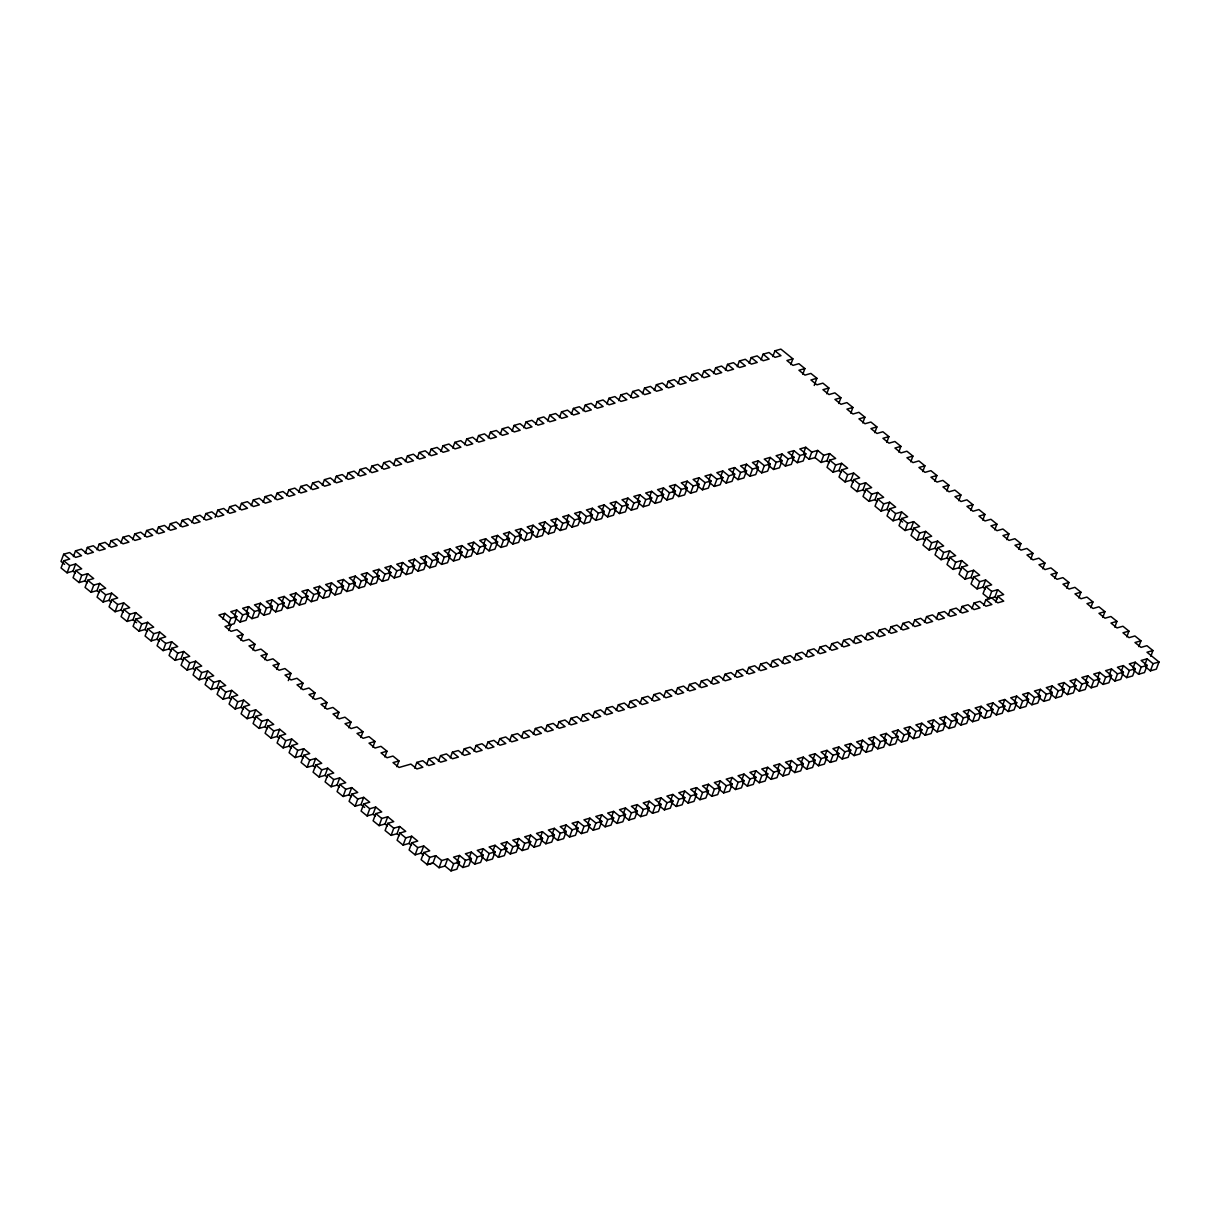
<?xml version="1.0" encoding="UTF-8"?>
<svg xmlns="http://www.w3.org/2000/svg" width="1220" height="1220" viewBox="0 0 1220 1220"><rect width="100%" height="100%" fill="white"/><g stroke="black" fill="none" stroke-linecap="round" stroke-linejoin="round"><path stroke-width="1.5" d="M73.383 556.595L75.518 550.845L81.511 555.695L75.594 557.403L69.586 552.538L63.654 554.231L61 561.429L64.599 564.341M63.654 554.231L69.662 559.096L63.73 560.788L61.076 567.971L67.069 572.836L73.002 571.143L75.655 563.96L81.664 568.81L75.731 570.518L73.078 577.7L79.071 582.565L85.004 580.872L87.657 573.674L93.665 578.539L87.733 580.232L85.08 587.43L91.073 592.295L97.005 590.587L99.659 583.404L105.667 588.269L99.735 589.962L97.081 597.144L103.075 602.009L109.007 600.316L111.66 593.133L117.669 597.983L111.737 599.676L109.083 606.874L115.076 611.738L121.009 610.046L123.662 602.848L129.671 607.712L123.738 609.405L121.085 616.603L127.078 621.453L133.01 619.76L135.664 612.577L141.673 617.442L135.74 619.135L133.087 626.317L139.08 631.182L145.012 629.489L147.666 622.291L153.674 627.156L147.742 628.849L145.088 636.047L151.082 640.912L157.014 639.219L159.667 632.021L165.676 636.886L159.744 638.578L157.09 645.776L163.083 650.626L169.016 648.933L171.669 641.75L177.678 646.6L171.745 648.308L169.092 655.491L175.085 660.355L181.017 658.663L183.671 651.465L189.679 656.329L183.747 658.022L181.094 665.22L187.087 670.085L193.019 668.377L195.673 661.194L201.681 666.059L195.749 667.752L193.095 674.934L199.089 679.799L205.021 678.106L207.674 670.924L213.683 675.773L207.751 677.481L205.097 684.664L211.09 689.529L217.023 687.836L219.676 680.638L225.685 685.503L219.752 687.195L217.099 694.393L223.092 699.243L229.024 697.55L231.678 690.367L237.686 695.232L231.754 696.925L229.101 704.108L235.094 708.972L241.026 707.28L243.68 700.082L249.688 704.946L243.756 706.639L241.102 713.837L247.096 718.702L253.028 717.009L255.681 709.811L261.69 714.676L255.758 716.369L253.104 723.567L259.097 728.416L265.03 726.723L267.683 719.541L273.692 724.39L267.76 726.098L265.106 733.281L271.099 738.146L277.031 736.453L279.685 729.255L285.693 734.12L279.761 735.812L277.108 743.01L283.101 747.875L289.033 746.167L291.687 738.984L297.695 743.849L291.763 745.542L289.11 752.725L295.103 757.589L301.035 755.897L303.688 748.714L309.697 753.563L303.765 755.271L301.111 762.454L307.104 767.319L313.037 765.626L315.69 758.428L321.699 763.293L315.767 764.986L313.098 772.184L319.106 777.033L325.038 775.341L327.692 768.158L333.7 773.022L327.768 774.715L325.099 781.898L331.108 786.763L337.04 785.07L339.694 777.872L345.702 782.737L339.77 784.429L337.101 791.627L343.11 796.492L349.042 794.799L351.695 787.601L357.704 792.466L351.772 794.159L349.103 801.357L355.111 806.206L361.044 804.514L363.697 797.331L369.706 802.196L363.773 803.888L361.105 811.071L367.113 815.936L373.046 814.243L375.699 807.045L381.707 811.91L375.775 813.603L373.106 820.801L379.115 825.665L385.047 823.957L387.701 816.775L393.709 821.639L387.777 823.332L385.108 830.515L391.117 835.38L397.049 833.687L399.702 826.504L405.696 831.354L399.779 833.062L397.11 840.245L403.118 845.109L409.051 843.416L411.704 836.218L417.697 841.083L411.78 842.776L409.112 849.974L415.12 854.839L421.053 853.131L423.706 845.948L429.699 850.813L423.782 852.505L421.113 859.688L427.122 864.553L433.054 862.86L435.708 855.662L441.701 860.527L447.633 858.834L453.642 863.699L459.559 862.006L453.565 857.141L459.483 855.449L465.491 860.313L471.423 858.605L465.415 853.756L471.347 852.048L477.34 856.913L483.272 855.22L477.279 850.355L483.196 848.662L489.205 853.527L495.122 851.835L489.128 846.97L495.061 845.277L501.054 850.142L506.986 848.434L500.978 843.584L506.91 841.891L512.903 846.741L518.836 845.048L512.842 840.183L518.759 838.491L524.768 843.355L530.7 841.663L524.692 836.798L530.624 835.105L536.617 839.97L542.549 838.277L536.541 833.412L542.473 831.72L548.481 836.569L554.399 834.876L548.405 830.012L554.322 828.319L560.331 833.184L566.263 831.491L560.255 826.626L566.187 824.933L572.18 829.798L578.112 828.105L572.104 823.241L578.036 821.548L584.044 826.397L589.962 824.705L583.968 819.84L589.9 818.147L595.894 823.012L601.826 821.319L595.817 816.454L601.75 814.762L607.743 819.626L613.675 817.934L607.682 813.069L613.599 811.376L619.607 816.226L625.524 814.533L619.531 809.668L625.463 807.976L631.457 812.84L637.389 811.147L631.38 806.283L637.313 804.59L643.321 809.455L649.238 807.762L643.245 802.897L649.162 801.204L655.17 806.054L661.103 804.361L655.094 799.496L661.026 797.804L667.02 802.668L672.952 800.976L666.943 796.111L672.876 794.418L678.884 799.283L684.801 797.59L678.808 792.726L684.725 791.033L690.733 795.882L696.666 794.189L690.657 789.34L696.589 787.632L702.583 792.497L708.515 790.804L702.522 785.939L708.439 784.246L714.447 789.111L720.364 787.418L714.371 782.554L720.303 780.861L726.296 785.726L732.229 784.018L726.22 779.168L732.153 777.46L738.146 782.325L744.078 780.632L738.085 775.767L744.002 774.075L750.01 778.939L755.927 777.247L749.934 772.382L755.866 770.689L761.859 775.554L767.792 773.846L761.783 768.996L767.716 767.288L773.724 772.153L779.641 770.461L773.648 765.596L779.565 763.903L785.573 768.768L791.505 767.075L785.497 762.21L791.429 760.517L797.422 765.382L803.355 763.674L797.346 758.825L803.279 757.117L809.287 761.981L815.204 760.289L809.211 755.424L815.143 753.731L821.136 758.596L827.068 756.903L821.06 752.038L826.992 750.346L832.986 755.211L838.918 753.502L832.924 748.653L838.841 746.96L844.85 751.81L850.767 750.117L844.774 745.252L850.706 743.559L856.699 748.424L862.631 746.731L856.623 741.867L862.555 740.174L868.548 745.039L874.481 743.346L868.487 738.481L874.404 736.788L880.413 741.638L886.345 739.945L880.337 735.08L886.269 733.388L892.262 738.252L898.194 736.56L892.186 731.695L898.118 730.002L904.127 734.867L910.044 733.174L904.051 728.309L909.967 726.617L915.976 731.466L921.908 729.774L915.9 724.909L921.832 723.216L927.825 728.081L933.757 726.388L927.764 721.523L933.681 719.83L939.69 724.695L945.607 723.002L939.613 718.138L945.546 716.445L951.539 721.294L957.471 719.602L951.463 714.737L957.395 713.044L963.388 717.909L969.32 716.216L963.327 711.351L969.244 709.659L975.253 714.524L981.17 712.831L975.177 707.966L981.109 706.273L987.102 711.123L993.034 709.43L987.026 704.565L992.958 702.872L998.966 707.737L1004.884 706.044L998.89 701.18L1004.807 699.487L1010.816 704.352L1016.748 702.659L1010.739 697.794L1016.672 696.101L1022.665 700.951L1028.597 699.258L1022.589 694.409L1028.521 692.701L1034.529 697.565L1040.447 695.873L1034.453 691.008L1040.386 689.315L1046.379 694.18L1052.311 692.487L1046.303 687.622L1052.235 685.93L1058.228 690.794L1064.16 689.087L1058.167 684.237L1064.084 682.529L1070.092 687.394L1076.009 685.701L1070.016 680.836L1075.948 679.143L1081.942 684.008L1087.874 682.315L1081.865 677.451L1087.798 675.758L1093.791 680.623L1099.723 678.915L1093.73 674.065L1099.647 672.357L1105.655 677.222L1111.588 675.529L1105.579 670.664L1111.512 668.972L1117.505 673.837L1123.437 672.144L1117.428 667.279L1123.361 665.586L1129.369 670.451L1135.286 668.743L1129.293 663.893L1135.21 662.186L1141.218 667.05L1147.151 665.357L1141.142 660.493L1147.074 658.8L1153.068 663.665L1159 661.972L1146.998 652.242L1152.93 650.55L1146.922 645.685L1141.005 647.378L1134.996 642.528L1140.929 640.82L1134.92 635.971L1129.003 637.663L1122.995 632.799L1128.927 631.106L1122.918 626.241L1117.002 627.934L1110.993 623.069L1116.925 621.376L1110.917 616.512L1105 618.204L1098.991 613.355L1104.923 611.647L1098.915 606.797L1092.998 608.49L1086.989 603.625L1092.922 601.933L1086.913 597.068L1080.996 598.761L1074.988 593.896L1080.92 592.203L1074.911 587.338L1068.995 589.046L1062.986 584.182L1068.918 582.489L1062.91 577.624L1056.993 579.317L1050.984 574.452L1056.916 572.759L1050.908 567.895L1044.991 569.587L1038.982 564.738L1044.915 563.03L1038.906 558.18L1032.989 559.873L1026.981 555.008L1032.913 553.316L1026.904 548.451L1020.987 550.144L1014.979 545.279L1020.911 543.586L1014.903 538.721L1008.986 540.414L1002.977 535.565L1008.909 533.857L1002.901 529.007L996.984 530.7L990.976 525.835L996.908 524.142L990.899 519.278L984.982 520.971L978.974 516.106L984.906 514.413L978.897 509.548L972.98 511.256L966.972 506.391L972.904 504.699L966.896 499.834L960.979 501.527L954.97 496.662L960.903 494.969L954.894 490.104L948.977 491.797L942.968 486.948L948.901 485.24L942.892 480.39L936.975 482.083L930.967 477.218L936.899 475.525L930.89 470.661L924.973 472.353L918.965 467.489L924.897 465.796L918.889 460.931L912.972 462.624L906.963 457.774L912.895 456.066L906.902 451.217L900.97 452.91L894.962 448.045L900.894 446.352L894.901 441.487L888.968 443.18L882.96 438.315L888.892 436.623L882.899 431.758L876.966 433.466L870.958 428.601L876.89 426.908L870.897 422.044L864.965 423.736L858.956 418.872L864.888 417.179L858.895 412.314L852.963 414.007L846.954 409.142L852.887 407.45L846.894 402.6L840.961 404.293L834.953 399.428L840.885 397.735L834.892 392.87L828.96 394.563L822.951 389.698L828.883 388.006L822.89 383.141L816.958 384.834L810.949 379.984L816.881 378.276L810.888 373.427L804.956 375.119L798.947 370.255L804.88 368.562L798.886 363.697L792.954 365.39L786.946 360.525L792.878 358.832L780.876 349.118L774.944 350.811L772.824 356.56M67.069 572.836L69.738 565.653L75.655 563.96M85.247 553.209L87.367 547.444L93.299 545.752L99.293 550.616L105.225 548.924L99.232 544.059L97.097 549.808M79.071 582.565L81.74 575.367L87.657 573.674M91.073 592.295L93.742 585.097L99.659 583.404M108.946 546.423L111.081 540.673L117.013 538.981L123.006 543.83L128.939 542.137L122.93 537.273L120.81 543.037M103.075 602.009L105.743 594.826L111.66 593.133M132.66 539.636L134.795 533.887L140.712 532.194L146.72 537.059L152.637 535.366L146.644 530.502L144.509 536.251M115.076 611.738L117.745 604.54L123.662 602.848M156.374 532.865L158.493 527.101L164.425 525.408L170.434 530.273L176.351 528.58L170.358 523.716L168.223 529.465M127.078 621.453L129.747 614.27L135.664 612.577M139.08 631.182L141.749 624L147.666 622.291M180.087 526.079L182.207 520.33L188.139 518.637L194.132 523.487L200.065 521.794L194.056 516.929L191.936 522.694M151.082 640.912L153.75 633.714L159.667 632.021M203.786 519.293L205.921 513.544L211.853 511.851L217.846 516.716L223.779 515.023L217.77 510.158L215.117 517.341M163.083 650.626L165.752 643.443L171.669 641.75M227.499 512.522L229.635 506.757L235.552 505.065L241.56 509.929L247.477 508.237L241.484 503.372L239.349 509.121M175.085 660.355L177.754 653.158L183.671 651.465M187.087 670.085L189.756 662.887L195.673 661.194M251.213 505.736L253.333 499.986L259.265 498.294L265.258 503.158L271.191 501.45L265.197 496.601L263.062 502.35M199.089 679.799L201.757 672.616L207.674 670.924M222.742 619.12L224.876 613.37L230.87 618.235L236.802 616.542L230.809 611.678L236.726 609.985L242.734 614.849L248.651 613.157L242.658 608.292L248.59 606.599L254.583 611.449L260.516 609.756L254.507 604.891L260.44 603.198L266.433 608.063L272.365 606.37L266.372 601.506L272.289 599.813L278.297 604.678L284.214 602.985L278.221 598.12L284.153 596.428L290.146 601.277L296.079 599.584L290.07 594.72L296.002 593.027L302.011 597.891L307.928 596.199L301.935 591.334L307.852 589.641L313.86 594.506L319.792 592.813L313.784 587.948L319.716 586.256L325.709 591.105L331.642 589.412L325.633 584.563L331.565 582.855L337.574 587.72L343.491 586.027L337.498 581.162L343.43 579.47L349.423 584.334L355.356 582.641L349.347 577.777L355.279 576.084L361.272 580.949L367.205 579.241L361.212 574.391L367.128 572.683L373.137 577.548L379.054 575.855L373.061 570.99L378.993 569.298L384.986 574.163L390.918 572.47L384.91 567.605L390.842 565.912L396.836 570.777L402.768 569.069L396.774 564.22L402.691 562.511L408.7 567.376L414.632 565.683L408.624 560.819L414.556 559.126L420.549 563.991L426.482 562.298L420.473 557.433L426.405 555.74L432.414 560.605L438.331 558.897L432.337 554.048L438.254 552.34L444.263 557.204L450.195 555.512L444.187 550.647L450.119 548.954L456.112 553.819L462.045 552.126L456.036 547.261L461.968 545.569L467.977 550.433L473.894 548.726L467.9 543.876L473.833 542.183L479.826 547.033L485.758 545.34L479.75 540.475L485.682 538.783L491.675 543.647L497.608 541.954L491.614 537.09L497.531 535.397L503.54 540.262L509.457 538.569L503.463 533.704L509.396 532.011L515.389 536.861L521.321 535.168L515.313 530.303L521.245 528.611L527.254 533.476L533.17 531.783L527.177 526.918L533.094 525.225L539.103 530.09L545.035 528.397L539.026 523.533L544.959 521.84L550.952 526.689L556.884 524.996L550.876 520.132L556.808 518.439L562.817 523.304L568.733 521.611L562.74 516.746L568.657 515.053L574.666 519.918L580.598 518.226L574.589 513.361L580.522 511.668L586.515 516.517L592.447 514.825L586.454 509.96L592.371 508.267L598.38 513.132L604.296 511.439L598.303 506.575L604.236 504.882L610.229 509.746L616.161 508.054L610.153 503.189L616.085 501.496L622.078 506.346L628.01 504.653L622.017 499.788L627.934 498.095L633.942 502.96L639.875 501.267L633.866 496.403L639.798 494.71L645.792 499.575L651.724 497.882L645.716 493.017L651.648 491.325L657.656 496.174L663.573 494.481L657.58 489.632L663.497 487.924L669.505 492.788L675.438 491.096L669.429 486.231L675.361 484.538L681.355 489.403L687.287 487.71L681.279 482.845L687.211 481.153L693.219 486.017L699.136 484.309L693.143 479.46L699.075 477.752L705.068 482.617L711.001 480.924L704.992 476.059L710.924 474.366L716.918 479.231L722.85 477.538L716.857 472.674L722.774 470.981L728.782 475.846L734.699 474.138L728.706 469.288L734.638 467.58L740.631 472.445L746.564 470.752L740.555 465.887L746.487 464.195L752.481 469.059L758.413 467.367L752.42 462.502L758.337 460.809L764.345 465.674L770.278 463.966L764.269 459.116L770.201 457.408L776.194 462.273L782.127 460.58L776.118 455.716L782.051 454.023L788.059 458.888L793.976 457.195L787.983 452.33L793.9 450.637L799.908 455.502L805.84 453.794L799.832 448.945L805.764 447.252L811.757 452.101L817.69 450.409L823.698 455.274L829.615 453.581L835.624 458.445L829.691 460.138L827.038 467.321L833.031 472.186L838.963 470.493L841.617 463.295L847.625 468.16L841.693 469.853L839.04 477.05L845.033 481.915L850.965 480.222L853.619 473.024L859.627 477.889L853.695 479.582L851.041 486.78L857.035 491.629L862.967 489.937L865.62 482.754L871.629 487.619L865.697 489.311L863.043 496.494L869.036 501.359L874.969 499.666L877.622 492.468L883.631 497.333L877.698 499.026L875.045 506.224L881.038 511.088L886.97 509.38L889.624 502.198L895.632 507.062L889.7 508.755L887.047 515.938L893.04 520.803L898.972 519.11L901.626 511.927L907.634 516.777L901.702 518.485L899.033 525.667L905.042 530.532L910.974 528.839L913.627 521.641L919.636 526.506L913.704 528.199L911.035 535.397L917.043 540.262L922.976 538.554L925.629 531.371L931.638 536.236L925.705 537.928L923.037 545.111L929.045 549.976L934.977 548.283L937.631 541.085L943.639 545.95L937.707 547.643L935.038 554.841L941.047 559.705L946.979 558.013L949.633 550.815L955.641 555.679L949.709 557.372L947.04 564.57L953.049 569.42L958.981 567.727L961.635 560.544L967.643 565.409L961.711 567.102L959.042 574.284L965.051 579.149L970.983 577.457L973.636 570.258L979.645 575.123L973.712 576.816L971.044 584.014L977.052 588.879L982.985 587.171L985.638 579.988L991.631 584.853L985.714 586.545L983.045 593.728L989.054 598.593L994.986 596.9L997.64 589.717L1003.633 594.567L997.716 596.275L995.581 602.024M228.75 623.984L230.87 618.235M274.927 498.95L277.047 493.2L282.979 491.507L288.972 496.372L294.904 494.679L288.896 489.815L286.776 495.564M228.826 630.542L230.946 624.792L218.944 615.063L224.876 613.37M234.606 615.734L236.726 609.985M236.802 616.542L234.148 623.725L229.695 625.006M211.09 689.529L213.759 682.331L219.676 680.638M235.262 618.143L240.065 622.032L242.734 614.849M246.455 612.348L248.59 606.599M248.651 613.157L245.998 620.339L240.065 622.032M240.828 640.271L242.948 634.522L236.954 629.657L231.022 631.35L225.014 626.485L230.946 624.792M298.625 492.178L300.76 486.429L306.677 484.721L312.686 489.586L318.618 487.893L312.61 483.029L310.49 488.778M247.126 614.758L251.93 618.647L254.583 611.449M223.092 699.243L225.761 692.06L231.678 690.367M258.304 608.963L260.44 603.198M260.516 609.756L257.847 616.954L251.93 618.647M258.975 611.372L263.779 615.261L266.433 608.063M252.83 650.001L254.95 644.236L248.956 639.371L243.024 641.079L237.015 636.215L242.948 634.522M270.169 605.562L272.289 599.813M272.365 606.37L269.712 613.553L263.779 615.261M235.094 708.972L237.763 701.79L243.68 700.082M270.84 607.972L275.628 611.861L278.297 604.678M322.339 485.392L324.474 479.643L330.391 477.95L336.4 482.815L342.317 481.107L336.323 476.257L334.188 482.007M282.018 602.177L284.153 596.428M284.214 602.985L281.561 610.168L275.628 611.861M264.832 659.715L266.951 653.966L260.958 649.101L255.026 650.794L249.017 645.929L254.95 644.236M282.689 604.586L287.493 608.475L290.146 601.277M247.096 718.702L249.749 711.504L255.681 709.811M293.349 600.225L296.002 593.027M296.079 599.584L293.41 606.782L287.493 608.475M294.538 601.201L299.342 605.089L302.011 597.891M346.053 478.621L348.173 472.857L354.105 471.164L360.098 476.029L366.031 474.336L360.037 469.471L357.902 475.22M276.833 669.444L278.953 663.695L272.96 658.83L267.027 660.523L261.019 655.659L266.951 653.966M305.732 595.39L307.852 589.641M259.097 728.416L261.751 721.233L267.683 719.541M307.928 596.199L305.274 603.397L299.342 605.089M306.403 597.8L311.191 601.689L313.86 594.506M317.581 592.005L319.716 586.256M319.792 592.813L317.124 599.996L311.191 601.689M288.301 680.607L290.955 673.409L284.962 668.545L279.029 670.253L273.021 665.388L278.953 663.695M271.099 738.146L273.753 730.948L279.685 729.255M318.252 594.414L323.056 598.303L325.709 591.105M369.751 471.835L371.887 466.086L377.819 464.378L383.812 469.242L389.744 467.55L383.736 462.685L381.616 468.45M329.446 588.62L331.565 582.855M331.642 589.412L328.988 596.611L323.056 598.303M330.101 591.029L334.905 594.918L337.574 587.72M300.821 688.888L302.957 683.139L296.963 678.274L291.031 679.967L285.022 675.102L290.955 673.409M341.295 585.219L343.43 579.47M283.101 747.875L285.754 740.677L291.687 738.984M343.491 586.027L340.837 593.225L334.905 594.918M393.465 465.049L395.6 459.299L401.517 457.607L407.526 462.471L413.458 460.763L407.45 455.914L405.33 461.663M341.966 587.628L346.77 591.517L349.423 584.334M353.144 581.833L355.279 576.084M355.356 582.641L352.687 589.824L346.77 591.517M312.823 698.618L314.958 692.853L308.965 688.004L303.033 689.696L297.024 684.832L302.957 683.139M295.103 757.589L297.756 750.407L303.688 748.714M353.815 584.243L358.619 588.131L361.272 580.949M365.009 578.448L367.128 572.683M367.205 579.241L364.551 586.439L358.619 588.131M324.825 708.332L326.96 702.583L320.967 697.718L315.034 699.411L309.026 694.561L314.958 692.853M365.68 580.857L370.468 584.746L373.137 577.548M417.179 458.278L419.299 452.513L425.231 450.82L431.239 455.685L437.156 453.992L431.163 449.128L429.028 454.877M376.858 575.047L378.993 569.298M307.104 767.319L309.758 760.121L315.69 758.428M379.054 575.855L376.4 583.053L370.468 584.746M377.529 577.457L382.333 581.345L384.986 574.163M388.707 571.661L390.842 565.912M336.827 718.062L338.962 712.312L332.953 707.447L327.036 709.14L321.028 704.275L326.96 702.583M390.918 572.47L388.25 579.653L382.333 581.345M319.106 777.033L321.76 769.85L327.692 768.158M389.378 574.071L394.182 577.96L396.836 570.777M440.893 451.491L443.012 445.742L448.945 444.049L454.938 448.899L460.87 447.206L454.877 442.341L452.742 448.106M400.572 568.276L402.691 562.511M402.768 569.069L400.114 576.267L394.182 577.96M348.829 727.791L350.963 722.026L344.955 717.177L339.038 718.87L333.029 714.005L338.962 712.312M401.243 570.686L406.031 574.574L408.7 567.376M412.421 564.875L414.556 559.126M331.108 786.763L333.762 779.58L339.694 777.872M414.632 565.683L411.963 572.881L406.031 574.574M413.092 567.285L417.896 571.173L420.549 563.991M464.591 444.705L466.726 438.956L472.658 437.263L478.652 442.128L484.584 440.435L478.575 435.57L476.456 441.32M424.286 561.49L426.405 555.74M360.83 737.505L362.965 731.756L356.957 726.891L351.04 728.584L345.031 723.719L350.963 722.026M426.482 562.298L423.813 569.481L417.896 571.173M343.11 796.492L345.763 789.294L351.695 787.601M424.941 563.899L429.745 567.788L432.414 560.605M436.135 558.104L438.254 552.34M438.331 558.897L435.677 566.095L429.745 567.788M372.832 747.235L374.967 741.486L368.958 736.621L363.041 738.313L357.033 733.449L362.965 731.756M436.806 560.514L441.609 564.403L444.263 557.204M488.305 437.934L490.44 432.17L496.357 430.477L502.365 435.342L508.298 433.649L502.289 428.784L500.154 434.533M355.111 806.206L357.765 799.024L363.697 797.331M447.984 554.703L450.119 548.954M450.195 555.512L447.526 562.71L441.609 564.403M448.655 557.113L453.459 561.002L456.112 553.819M459.315 552.751L461.968 545.569M384.834 756.949L386.969 751.2L380.96 746.335L375.043 748.043L369.035 743.178L374.967 741.486M462.045 552.126L459.391 559.309L453.459 561.002M367.113 815.936L369.767 808.738L375.699 807.045M512.019 431.148L514.138 425.399L520.071 423.706L526.079 428.555L531.996 426.863L526.003 421.998L523.868 427.762M460.504 553.727L465.308 557.616L467.977 550.433M471.698 547.933L473.833 542.183M473.894 548.726L471.24 555.923L465.308 557.616M396.836 766.678L398.97 760.929L392.962 756.064L387.045 757.757L381.036 752.892L386.969 751.2M472.369 550.342L477.172 554.231L479.826 547.033M379.115 825.665L381.768 818.467L387.701 816.775M483.547 544.532L485.682 538.783M485.758 545.34L483.089 552.538L477.172 554.231M484.218 546.941L489.022 550.845L491.675 543.647M535.732 424.362L537.852 418.612L543.784 416.92L549.778 421.784L555.71 420.092L549.701 415.227L547.582 420.976M495.411 541.146L497.531 535.397M497.608 541.954L494.954 549.137L489.022 550.845M414.693 768.158L416.828 762.393L422.745 760.7L428.754 765.565L434.686 763.872L428.678 759.008L426.558 764.757M391.117 835.38L393.77 828.197L399.702 826.504M496.082 543.556L500.871 547.444L503.54 540.262M506.727 539.194L509.396 532.011M509.457 538.569L506.803 545.752L500.871 547.444M507.932 540.17L512.736 544.059L515.389 536.861M559.431 417.591L561.566 411.841L567.498 410.133L573.491 414.998L579.424 413.305L573.415 408.441L571.295 414.19M403.118 845.109L405.772 837.911L411.704 836.218M519.11 534.36L521.245 528.611M521.321 535.168L518.653 542.366L512.736 544.059M438.407 761.371L440.542 755.622L446.459 753.929L452.467 758.779L458.384 757.086L452.391 752.221L450.256 757.986M519.781 536.785L524.585 540.673L527.254 533.476M530.975 530.975L533.094 525.225M533.17 531.783L530.517 538.966L524.585 540.673M415.12 854.839L417.774 847.641L423.706 845.948M531.645 533.384L536.434 537.273L539.103 530.09M583.145 410.804L585.28 405.055L591.197 403.362L597.205 408.227L603.122 406.519L597.129 401.67L594.994 407.419M542.824 527.589L544.959 521.84M545.035 528.397L542.366 535.58L536.434 537.273M462.121 754.585L464.24 748.836L470.173 747.143L476.166 752.008L482.098 750.315L476.105 745.45L473.97 751.2M543.495 529.999L548.298 533.887L550.952 526.689M427.122 864.553L429.775 857.37L435.708 855.662M554.688 524.188L556.808 518.439M556.884 524.996L554.231 532.194L548.298 533.887M606.858 404.018L608.978 398.269L614.91 396.576L620.919 401.441L626.836 399.748L620.843 394.883L618.708 400.633M555.344 526.613L560.148 530.502L562.817 523.304M566.538 520.803L568.657 515.053M433.054 862.86L439.047 867.725L441.701 860.527M568.733 521.611L566.08 528.794L560.148 530.502M485.819 747.814L487.954 742.05L493.887 740.357L499.88 745.222L505.812 743.529L499.803 738.664L497.684 744.413M439.047 867.725L444.98 866.032L447.633 858.834M567.208 523.212L572.012 527.101L574.666 519.918M578.387 517.417L580.522 511.668M580.598 518.226L577.929 525.408L572.012 527.101M444.98 866.032L450.973 870.882L453.642 863.699M456.829 862.631L459.483 855.449M579.058 519.827L583.861 523.716L586.515 516.517M630.572 397.247L632.692 391.498L638.624 389.79L644.617 394.655L650.55 392.962L644.541 388.097L642.421 393.846M459.559 862.006L456.905 869.189L450.973 870.882M590.251 514.032L592.371 508.267M592.447 514.825L589.794 522.023L583.861 523.716M509.533 741.028L511.668 735.279L517.585 733.586L523.593 738.436L529.526 736.743L523.517 731.878L521.397 737.642M458.034 863.607L462.837 867.496L465.491 860.313M469.212 857.812L471.347 852.048M590.907 516.441L595.711 520.33L598.38 513.132M471.423 858.605L468.754 865.803L462.837 867.496M602.101 510.631L604.236 504.882M604.296 511.439L601.643 518.622L595.711 520.33M469.883 860.222L474.687 864.111L477.34 856.913M481.076 854.412L483.196 848.662M602.771 513.04L607.575 516.929L610.229 509.746M654.271 390.461L656.406 384.712L662.323 383.019L668.331 387.884L674.263 386.176L668.255 381.326L666.135 387.075M483.272 855.22L480.619 862.418L474.687 864.111M613.95 507.245L616.085 501.496M616.161 508.054L613.492 515.236L607.575 516.929M481.747 856.821L486.536 860.71L489.205 853.527M533.247 734.242L535.366 728.492L541.299 726.8L547.307 731.664L553.224 729.972L547.231 725.107L545.096 730.856M492.926 851.026L495.061 845.277M614.621 509.655L619.424 513.544L622.078 506.346M495.122 851.835L492.468 859.017L486.536 860.71M625.814 503.86L627.934 498.095M628.01 504.653L625.357 511.851L619.424 513.544M493.597 853.436L498.4 857.324L501.054 850.142M504.257 849.074L506.91 841.891M626.485 506.269L631.274 510.158L633.942 502.96M677.984 383.69L680.12 377.925L686.036 376.233L692.045 381.097L697.962 379.405L691.969 374.54L689.834 380.289M506.986 848.434L504.317 855.632L498.4 857.324M637.663 500.459L639.798 494.71M639.875 501.267L637.206 508.466L631.274 510.158M505.446 850.05L510.25 853.939L512.903 846.741M556.961 727.471L559.08 721.706L565.012 720.013L571.006 724.878L576.938 723.186L570.945 718.321L568.81 724.07M516.639 844.24L518.759 838.491M638.334 502.869L643.138 506.757L645.792 499.575M518.836 845.048L516.182 852.246L510.25 853.939M649.528 497.074L651.648 491.325M651.724 497.882L649.055 505.065L643.138 506.757M517.311 846.649L522.099 850.553L524.768 843.355M528.489 840.854L530.624 835.105M701.698 376.904L703.818 371.154L709.75 369.446L715.743 374.311L721.676 372.618L715.683 367.754L713.547 373.518M650.184 499.483L654.987 503.372L657.656 496.174M530.7 841.663L528.031 848.845L522.099 850.553M661.377 493.688L663.497 487.924M663.573 494.481L660.92 501.679L654.987 503.372M529.16 843.264L533.963 847.153L536.617 839.97M580.659 720.684L582.794 714.935L588.726 713.242L594.72 718.092L600.652 716.399L594.643 711.534L592.524 717.299M540.353 837.469L542.473 831.72M662.048 496.098L666.837 499.986L669.505 492.788M542.549 838.277L539.88 845.46L533.963 847.153M672.693 491.736L675.361 484.538M675.438 491.096L672.769 498.294L666.837 499.986M541.009 839.878L545.813 843.767L548.481 836.569M552.202 834.068L554.322 828.319M673.897 492.697L678.701 496.586L681.355 489.403M725.397 370.117L727.532 364.368L733.464 362.675L739.457 367.54L745.389 365.832L739.381 360.983L737.261 366.732M554.399 834.876L551.745 842.074L545.813 843.767M685.091 486.902L687.211 481.153M687.287 487.71L684.633 494.893L678.701 496.586M552.874 836.493L557.677 840.382L560.331 833.184M604.373 713.898L606.508 708.149L612.425 706.456L618.433 711.321L624.365 709.628L618.357 704.763L616.222 710.513M564.052 830.683L566.187 824.933M685.747 489.311L690.55 493.2L693.219 486.017M566.263 831.491L563.594 838.674L557.677 840.382M696.94 483.516L699.075 477.752M699.136 484.309L696.483 491.507L690.55 493.2M564.723 833.092L569.526 836.981L572.18 829.798M575.916 827.297L578.036 821.548M697.611 485.926L702.415 489.815L705.068 482.617M749.111 363.346L751.245 357.582L757.162 355.889L763.171 360.754L769.103 359.061L763.095 354.196L760.975 359.946M578.112 828.105L575.459 835.288L569.526 836.981M708.789 480.116L710.924 474.366M711.001 480.924L708.332 488.122L702.415 489.815M628.087 707.127L630.206 701.378L636.138 699.67L642.147 704.535L648.064 702.842L642.071 697.977L639.936 703.726M576.572 829.707L581.376 833.595L584.044 826.397M587.765 823.896L589.9 818.147M709.461 482.525L714.264 486.414L716.918 479.231M589.962 824.705L587.308 831.903L581.376 833.595M720.654 476.73L722.774 470.981M722.85 477.538L720.196 484.721L714.264 486.414M588.437 826.321L593.24 830.21L595.894 823.012M599.615 820.511L601.75 814.762M721.325 479.14L726.113 483.029L728.782 475.846M601.826 821.319L599.157 828.502L593.24 830.21M732.503 473.345L734.638 467.58M734.699 474.138L732.046 481.336L726.113 483.029M600.286 822.92L605.089 826.809L607.743 819.626M651.8 700.341L653.92 694.592L659.852 692.899L665.846 697.764L671.778 696.056L665.769 691.206L663.649 696.955M611.479 817.125L613.599 811.376M734.379 476.715L737.978 479.643L740.631 472.445M613.675 817.934L611.022 825.116L605.089 826.809M744.352 469.944L746.487 464.195M746.564 470.752L743.895 477.95L737.978 479.643M612.15 819.535L616.939 823.424L619.607 816.226M623.328 813.74L625.463 807.976M790.758 364.582L792.878 358.832M745.024 472.353L749.827 476.242L752.481 469.059M625.524 814.533L622.871 821.731L616.939 823.424M756.217 466.558L758.337 460.809M758.413 467.367L755.759 474.549L749.827 476.242M624 816.149L628.803 820.038L631.457 812.84M675.499 693.555L677.634 687.805L683.566 686.113L689.559 690.977L695.491 689.285L689.483 684.42L687.363 690.169M635.178 810.339L637.313 804.59M756.888 468.968L761.676 472.857L764.345 465.674M637.389 811.147L634.72 818.33L628.803 820.038M768.066 463.173L770.201 457.408M802.76 374.311L804.88 368.562M770.278 463.966L767.609 471.164L761.676 472.857M635.849 812.749L640.653 816.637L643.321 809.455M647.042 806.954L649.162 801.204M768.737 465.582L773.541 469.471L776.194 462.273M649.238 807.762L646.585 814.945L640.653 816.637M779.931 459.772L782.051 454.023M782.127 460.58L779.458 467.779L773.541 469.471M647.713 809.363L652.502 813.252L655.17 806.054M699.212 686.784L701.347 681.034L707.264 679.326L713.273 684.191L719.19 682.499L713.197 677.634L711.062 683.398M658.891 803.568L661.026 797.804M814.228 385.474L816.881 378.276M780.587 462.182L785.39 466.07L788.059 458.888M661.103 804.361L658.434 811.559L652.502 813.252M791.78 456.387L793.9 450.637M793.976 457.195L791.322 464.378L785.39 466.07M659.562 805.978L664.366 809.866L667.02 802.668M670.222 801.616L672.876 794.418M792.451 458.796L797.255 462.685L799.908 455.502M672.952 800.976L670.298 808.159L664.366 809.866M803.629 453.001L805.764 447.252M826.763 393.755L828.883 388.006M805.84 453.794L803.172 460.992L797.255 462.685M722.926 679.997L725.046 674.248L730.978 672.555L736.987 677.42L742.904 675.712L736.91 670.863L734.775 676.612M671.412 802.577L676.216 806.466L678.884 799.283M682.605 796.782L684.725 791.033M804.3 455.411L809.104 459.299L811.757 452.101M684.801 797.59L682.148 804.773L676.216 806.466M809.104 459.299L815.036 457.607L817.69 450.409M683.276 799.191L688.08 803.08L690.733 795.882M694.454 793.396L696.589 787.632M838.765 403.484L840.885 397.735M696.666 794.189L693.997 801.387L688.08 803.08M815.036 457.607L821.029 462.456L823.698 455.274M695.125 795.806L699.929 799.695L702.583 792.497M746.64 673.226L748.76 667.462L754.692 665.769L760.685 670.634L766.617 668.941L760.609 664.076L758.489 669.826M821.029 462.456L826.962 460.763L829.615 453.581M706.319 789.996L708.439 784.246M708.515 790.804L705.861 798.002L699.929 799.695M850.767 413.214L852.887 407.45M706.975 792.405L711.779 796.294L714.447 789.111M833.031 472.186L835.685 465.003L841.617 463.295M718.168 786.61L720.303 780.861M720.364 787.418L717.711 794.601L711.779 796.294M718.839 789.02L723.643 792.909L726.296 785.726M770.338 666.44L772.473 660.691L778.39 658.998L784.399 663.848L790.331 662.155L784.323 657.29L782.203 663.055M862.769 422.928L864.888 417.179M730.017 783.225L732.153 777.46M732.229 784.018L729.56 791.216L723.643 792.909M845.033 481.915L847.687 474.717L853.619 473.024M730.688 785.634L735.492 789.523L738.146 782.325M741.882 779.824L744.002 774.075M744.078 780.632L741.424 787.83L735.492 789.523M874.77 432.658L876.89 426.908M742.553 782.234L747.341 786.122L750.01 778.939M794.052 659.654L796.187 653.905L802.104 652.212L808.113 657.077L814.03 655.384L808.036 650.519L805.902 656.268M857.035 491.629L859.688 484.447L865.62 482.754M753.731 776.438L755.866 770.689M755.927 777.247L753.274 784.429L747.341 786.122M754.402 778.848L759.206 782.737L761.859 775.554M886.757 442.372L888.892 436.623M765.596 773.053L767.716 767.288M767.792 773.846L765.123 781.044L759.206 782.737M869.036 501.359L871.69 494.161L877.622 492.468M817.766 652.883L819.886 647.118L825.818 645.426L831.811 650.29L837.744 648.598L831.75 643.733L829.615 649.482M766.251 775.462L771.055 779.351L773.724 772.153M777.445 769.652L779.565 763.903M779.641 770.461L776.987 777.659L771.055 779.351M898.759 452.101L900.894 446.352M778.116 772.062L782.904 775.95L785.573 768.768M881.038 511.088L883.692 503.89L889.624 502.198M789.294 766.267L791.429 760.517M791.505 767.075L788.837 774.258L782.904 775.95M789.965 768.676L794.769 772.565L797.422 765.382M841.464 646.097L843.599 640.347L849.532 638.655L855.525 643.504L861.457 641.812L855.449 636.947L853.329 642.711M910.76 461.831L912.895 456.066M801.159 762.881L803.279 757.117M803.355 763.674L800.701 770.872L794.769 772.565M893.04 520.803L895.693 513.62L901.626 511.927M801.814 765.291L806.618 769.179L809.287 761.981M813.008 759.48L815.143 753.731M815.204 760.289L812.551 767.487L806.618 769.179M922.762 471.545L924.897 465.796M905.042 530.532L907.695 523.334L913.627 521.641M813.679 761.89L818.483 765.779L821.136 758.596M865.178 639.311L867.313 633.561L873.23 631.868L879.239 636.733L885.171 635.04L879.162 630.176L877.043 635.925M824.857 756.095L826.992 750.346M827.068 756.903L824.4 764.086L818.483 765.779M825.528 758.504L830.332 762.393L832.986 755.211M934.764 481.275L936.899 475.525M836.722 752.709L838.841 746.96M917.043 540.262L919.697 533.064L925.629 531.371M838.918 753.502L836.264 760.7L830.332 762.393M837.393 755.119L842.181 759.008L844.85 751.81M888.892 632.539L891.012 626.775L896.944 625.082L902.952 629.947L908.87 628.254L902.876 623.389L900.741 629.139M848.571 749.309L850.706 743.559M850.767 750.117L848.113 757.315L842.181 759.008M946.766 491.004L948.901 485.24M929.045 549.976L931.699 542.793L937.631 541.085M849.242 751.718L854.046 755.622L856.699 748.424M860.42 745.923L862.555 740.174M862.631 746.731L859.963 753.914L854.046 755.622M912.606 625.753L914.726 620.004L920.658 618.311L926.651 623.161L932.583 621.468L926.59 616.603L924.455 622.368M958.768 500.718L960.903 494.969M861.091 748.333L865.895 752.221L868.548 745.039M872.285 742.538L874.404 736.788M941.047 559.705L943.701 552.507L949.633 550.815M874.481 743.346L871.827 750.529L865.895 752.221M872.956 744.947L877.744 748.836L880.413 741.638M884.134 739.137L886.269 733.388M970.769 510.448L972.904 504.699M886.345 739.945L883.677 747.143L877.744 748.836M953.049 569.42L955.702 562.237L961.635 560.544M936.304 618.967L938.439 613.218L944.371 611.525L950.365 616.39L956.297 614.697L950.288 609.832L948.169 615.582M884.805 741.562L889.609 745.45L892.262 738.252M895.998 735.751L898.118 730.002M898.194 736.56L895.526 743.742L889.609 745.45M982.771 520.162L984.906 514.413M897.859 739.137L901.458 742.05L904.127 734.867M907.848 732.366L909.967 726.617M965.051 579.149L967.704 571.966L973.636 570.258M910.044 733.174L907.39 740.357L901.458 742.05M908.519 734.775L913.322 738.664L915.976 731.466M960.018 612.196L962.153 606.447L968.07 604.739L974.078 609.603L980.011 607.911L974.002 603.046L971.882 608.795M919.697 728.965L921.832 723.216M994.773 529.892L996.908 524.142M921.908 729.774L919.239 736.971L913.322 738.664M977.052 588.879L979.706 581.681L985.638 579.988M920.368 731.39L925.172 735.279L927.825 728.081M931.561 725.58L933.681 719.83M933.757 726.388L931.104 733.571L925.172 735.279M1006.774 539.621L1008.909 533.857M932.217 727.989L937.021 731.878L939.69 724.695M983.732 605.41L985.851 599.66L991.784 597.968L997.792 602.832L1003.709 601.125L997.716 596.275M989.054 598.593L991.707 591.41L997.64 589.717M943.411 722.194L945.546 716.445M945.607 723.002L942.953 730.185L937.021 731.878M944.082 724.604L948.885 728.492L951.539 721.294M955.26 718.809L957.395 713.044M1018.776 549.336L1020.911 543.586M957.471 719.602L954.803 726.8L948.885 728.492M955.931 721.218L960.735 725.107L963.388 717.909M967.124 715.408L969.244 709.659M969.32 716.216L966.667 723.399L960.735 725.107M1030.778 559.065L1032.913 553.316M967.795 717.817L972.584 721.706L975.253 714.524M978.974 712.022L981.109 706.273M981.17 712.831L978.516 720.013L972.584 721.706M979.645 714.432L984.448 718.321L987.102 711.123M990.838 708.637L992.958 702.872M1042.78 568.794L1044.915 563.03M993.034 709.43L990.365 716.628L984.448 718.321M991.494 711.046L996.298 714.935L998.966 707.737M1002.687 705.236L1004.807 699.487M1004.884 706.044L1002.23 713.242L996.298 714.935M1054.781 578.509L1056.916 572.759M1003.359 707.646L1008.147 711.534L1010.816 704.352M1014.537 701.851L1016.672 696.101M1016.748 702.659L1014.079 709.842L1008.147 711.534M1015.208 704.26L1020.011 708.149L1022.665 700.951M1066.783 588.238L1068.918 582.489M1026.401 698.465L1028.521 692.701M1028.597 699.258L1025.944 706.456L1020.011 708.149M1027.057 700.875L1031.861 704.763L1034.529 697.565M1038.251 695.064L1040.386 689.315M1040.447 695.873L1037.793 703.071L1031.861 704.763M1078.785 597.952L1080.92 592.203M1038.921 697.474L1043.725 701.363L1046.379 694.18M1050.1 691.679L1052.235 685.93M1052.311 692.487L1049.642 699.67L1043.725 701.363M1050.771 694.088L1055.574 697.977L1058.228 690.794M1090.787 607.682L1092.922 601.933M1061.964 688.293L1064.084 682.529M1064.16 689.087L1061.507 696.284L1055.574 697.977M1062.635 690.703L1067.424 694.592L1070.092 687.394M1073.813 684.893L1075.948 679.143M1076.009 685.701L1073.356 692.899L1067.424 694.592M1102.788 617.411L1104.923 611.647M1074.485 687.302L1079.288 691.191L1081.942 684.008M1085.663 681.507L1087.798 675.758M1087.874 682.315L1085.205 689.498L1079.288 691.191M1086.334 683.917L1091.138 687.805L1093.791 680.623M1114.79 627.126L1116.925 621.376M1097.527 678.122L1099.647 672.357M1099.723 678.915L1097.07 686.113L1091.138 687.805M1098.198 680.531L1102.987 684.42L1105.655 677.222M1109.377 674.721L1111.512 668.972M1111.588 675.529L1108.919 682.727L1102.987 684.42M1126.792 636.855L1128.927 631.106M1110.047 677.13L1114.851 681.019L1117.505 673.837M1121.241 671.336L1123.361 665.586M1123.437 672.144L1120.768 679.326L1114.851 681.019M1121.897 673.745L1126.7 677.634L1129.369 670.451M1138.794 646.585L1140.929 640.82M1133.09 667.95L1135.21 662.186M1135.286 668.743L1132.633 675.941L1126.7 677.634M1133.761 670.359L1138.565 674.248L1141.218 667.05M1144.939 664.549L1147.074 658.8M1147.151 665.357L1144.482 672.555L1138.565 674.248M1150.795 656.299L1152.93 650.55M1145.611 666.959L1150.414 670.847L1153.068 663.665M1159 661.972L1156.346 669.155L1150.414 670.847M75.518 550.845L81.435 549.153L87.444 554.002L93.376 552.309L87.367 547.444M99.232 544.059L105.149 542.366L111.157 547.231L117.074 545.538L111.081 540.673M122.93 537.273L128.862 535.58L134.856 540.445L140.788 538.752L134.795 533.887M146.644 530.502L152.576 528.809L158.57 533.659L164.502 531.966L158.493 527.101M170.358 523.716L176.275 522.023L182.283 526.887L188.215 525.195L182.207 520.33M194.056 516.929L199.988 515.236L205.997 520.101L211.914 518.409L205.921 513.544M217.77 510.158L223.702 508.466L229.695 513.315L235.628 511.622L229.635 506.757M241.484 503.372L247.416 501.679L253.409 506.544L259.341 504.851L253.333 499.986M265.197 496.601L271.114 494.893L277.123 499.758L283.055 498.065L277.047 493.2M288.896 489.815L294.828 488.122L300.837 492.987L306.754 491.279L300.76 486.429M312.61 483.029L318.542 481.336L324.535 486.2L330.467 484.508L324.474 479.643M336.323 476.257L342.256 474.549L348.249 479.414L354.181 477.721L348.173 472.857M360.037 469.471L365.954 467.779L371.963 472.643L377.88 470.935L371.887 466.086M383.736 462.685L389.668 460.992L395.676 465.857L401.593 464.164L395.6 459.299M407.45 455.914L413.382 454.221L419.375 459.071L425.307 457.378L419.299 452.513M431.163 449.128L437.095 447.435L443.089 452.3L449.021 450.607L443.012 445.742M454.877 442.341L460.794 440.649L466.803 445.513L472.719 443.821L466.726 438.956M478.575 435.57L484.508 433.878L490.501 438.727L496.433 437.034L490.44 432.17M502.289 428.784L508.221 427.091L514.215 431.956L520.147 430.263L514.138 425.399M526.003 421.998L531.92 420.305L537.928 425.17L543.861 423.477L537.852 418.612M549.701 415.227L555.634 413.534L561.642 418.384L567.559 416.691L561.566 411.841M573.415 408.441L579.347 406.748L585.341 411.613L591.273 409.92L585.28 405.055M597.129 401.67L603.061 399.962L609.054 404.826L614.987 403.134L608.978 398.269M620.843 394.883L626.76 393.191L632.768 398.055L638.7 396.347L632.692 391.498M644.541 388.097L650.473 386.404L656.482 391.269L662.399 389.577L656.406 384.712M668.255 381.326L674.187 379.618L680.18 384.483L686.113 382.79L680.12 377.925M691.969 374.54L697.901 372.847L703.894 377.712L709.826 376.004L703.818 371.154M715.683 367.754L721.599 366.061L727.608 370.926L733.54 369.233L727.532 364.368M739.381 360.983L745.313 359.29L751.322 364.139L757.239 362.447L751.245 357.582M763.095 354.196L769.027 352.504L775.02 357.368L780.952 355.676L774.944 350.811M398.97 760.929L393.038 762.622L399.047 767.487L410.896 764.086L416.904 768.951L422.821 767.258L416.828 762.393M428.678 759.008L434.61 757.315L440.603 762.18L446.535 760.472L440.542 755.622M452.391 752.221L458.324 750.529L464.317 755.393L470.249 753.701L464.24 748.836M476.105 745.45L482.022 743.758L488.03 748.607L493.947 746.914L487.954 742.05M499.803 738.664L505.736 736.971L511.744 741.836L517.661 740.143L511.668 735.279M523.517 731.878L529.449 730.185L535.443 735.05L541.375 733.357L535.366 728.492M547.231 725.107L553.163 723.414L559.157 728.264L565.089 726.571L559.08 721.706M570.945 718.321L576.862 716.628L582.87 721.493L588.787 719.8L582.794 714.935M594.643 711.534L600.575 709.842L606.569 714.707L612.501 713.014L606.508 708.149M618.357 704.763L624.289 703.071L630.283 707.936L636.215 706.227L630.206 701.378M642.071 697.977L647.988 696.284L653.996 701.149L659.928 699.457L653.92 694.592M665.769 691.206L671.701 689.498L677.71 694.363L683.627 692.67L677.634 687.805M689.483 684.42L695.415 682.727L701.409 687.592L707.341 685.884L701.347 681.034M713.197 677.634L719.129 675.941L725.122 680.806L731.054 679.113L725.046 674.248M736.91 670.863L742.827 669.155L748.836 674.019L754.768 672.327L748.76 667.462M760.609 664.076L766.541 662.384L772.55 667.249L778.467 665.54L772.473 660.691M784.323 657.29L790.255 655.597L796.248 660.462L802.18 658.769L796.187 653.905M808.036 650.519L813.969 648.826L819.962 653.676L825.894 651.983L819.886 647.118M831.75 643.733L837.667 642.04L843.676 646.905L849.608 645.212L843.599 640.347M855.449 636.947L861.381 635.254L867.389 640.119L873.306 638.426L867.313 633.561M879.162 630.176L885.095 628.483L891.088 633.332L897.02 631.64L891.012 626.775M902.876 623.389L908.808 621.697L914.802 626.562L920.734 624.869L914.726 620.004M926.59 616.603L932.507 614.91L938.515 619.775L944.432 618.082L938.439 613.218M950.288 609.832L956.221 608.139L962.214 613.004L968.146 611.296L962.153 606.447M974.002 603.046L979.934 601.353L985.928 606.218L991.86 604.525L985.851 599.66M427.015 864.827L432.947 863.135M829.691 460.138L835.685 465.003M841.693 469.853L847.687 474.717M853.695 479.582L859.688 484.447M865.697 489.311L871.69 494.161M877.698 499.026L883.692 503.89M889.7 508.755L895.693 513.62M901.702 518.485L907.695 523.334M913.704 528.199L919.697 533.064M925.705 537.928L931.699 542.793M937.707 547.643L943.701 552.507M949.709 557.372L955.702 562.237M961.711 567.102L967.704 571.966M973.712 576.816L979.706 581.681M985.714 586.545L991.707 591.41M826.962 460.763L829.356 462.716M838.963 470.493L841.358 472.43M850.965 480.222L853.36 482.159M862.967 489.937L865.361 491.889M874.969 499.666L877.363 501.603M886.97 509.38L889.365 511.332M898.972 519.11L902.571 522.023M910.974 528.839L913.368 530.776M922.976 538.554L925.37 540.506M934.977 548.283L937.372 550.235M946.979 558.013L949.373 559.949M958.981 567.727L961.375 569.679M970.983 577.457L973.377 579.393M982.985 587.171L985.379 589.123M994.986 596.9L997.38 598.852M63.73 560.788L69.738 565.653M75.731 570.518L81.74 575.367M87.733 580.232L93.742 585.097M99.735 589.962L105.743 594.826M111.737 599.676L117.745 604.54M123.738 609.405L129.747 614.27M135.74 619.135L141.749 624M147.742 628.849L153.75 633.714M159.744 638.578L165.752 643.443M171.745 648.308L177.754 653.158M183.747 658.022L189.756 662.887M195.749 667.752L201.757 672.616M207.751 677.481L213.759 682.331M219.752 687.195L225.761 692.06M231.754 696.925L237.763 701.79M243.756 706.639L249.749 711.504M255.758 716.369L261.751 721.233M267.76 726.098L273.753 730.948M279.761 735.812L285.754 740.677M291.763 745.542L297.756 750.407M303.765 755.271L309.758 760.121M315.767 764.986L321.76 769.85M327.768 774.715L333.762 779.58M339.77 784.429L345.763 789.294M351.772 794.159L357.765 799.024M363.773 803.888L369.767 808.738M375.775 813.603L381.768 818.467M387.777 823.332L393.77 828.197M399.779 833.062L405.772 837.911M411.78 842.776L417.774 847.641M423.782 852.505L429.775 857.37M73.002 571.143L75.396 573.095M85.004 580.872L87.398 582.809M97.005 590.587L99.4 592.539M109.007 600.316L111.401 602.268M121.009 610.046L123.403 611.982M133.01 619.76L136.609 622.688M145.012 629.489L147.406 631.426M157.014 639.219L159.408 641.156M169.016 648.933L171.41 650.885M181.017 658.663L183.412 660.599M193.019 668.377L195.413 670.329M205.021 678.106L207.415 680.058M217.023 687.836L219.417 689.773M229.024 697.55L231.419 699.502M241.026 707.28L243.421 709.216M253.028 717.009L255.422 718.946M265.03 726.723L267.424 728.675M277.031 736.453L279.426 738.39M289.033 746.167L291.427 748.119M301.035 755.897L303.429 757.849M313.037 765.626L315.431 767.563M325.038 775.341L327.433 777.292M337.04 785.07L339.435 787.007M349.042 794.799L351.436 796.736M361.044 804.514L364.643 807.442M373.046 814.243L375.44 816.18M385.047 823.957L387.441 825.909M397.049 833.687L399.443 835.639M409.051 843.416L411.445 845.353M421.053 853.131L423.447 855.083"/></g></svg>
